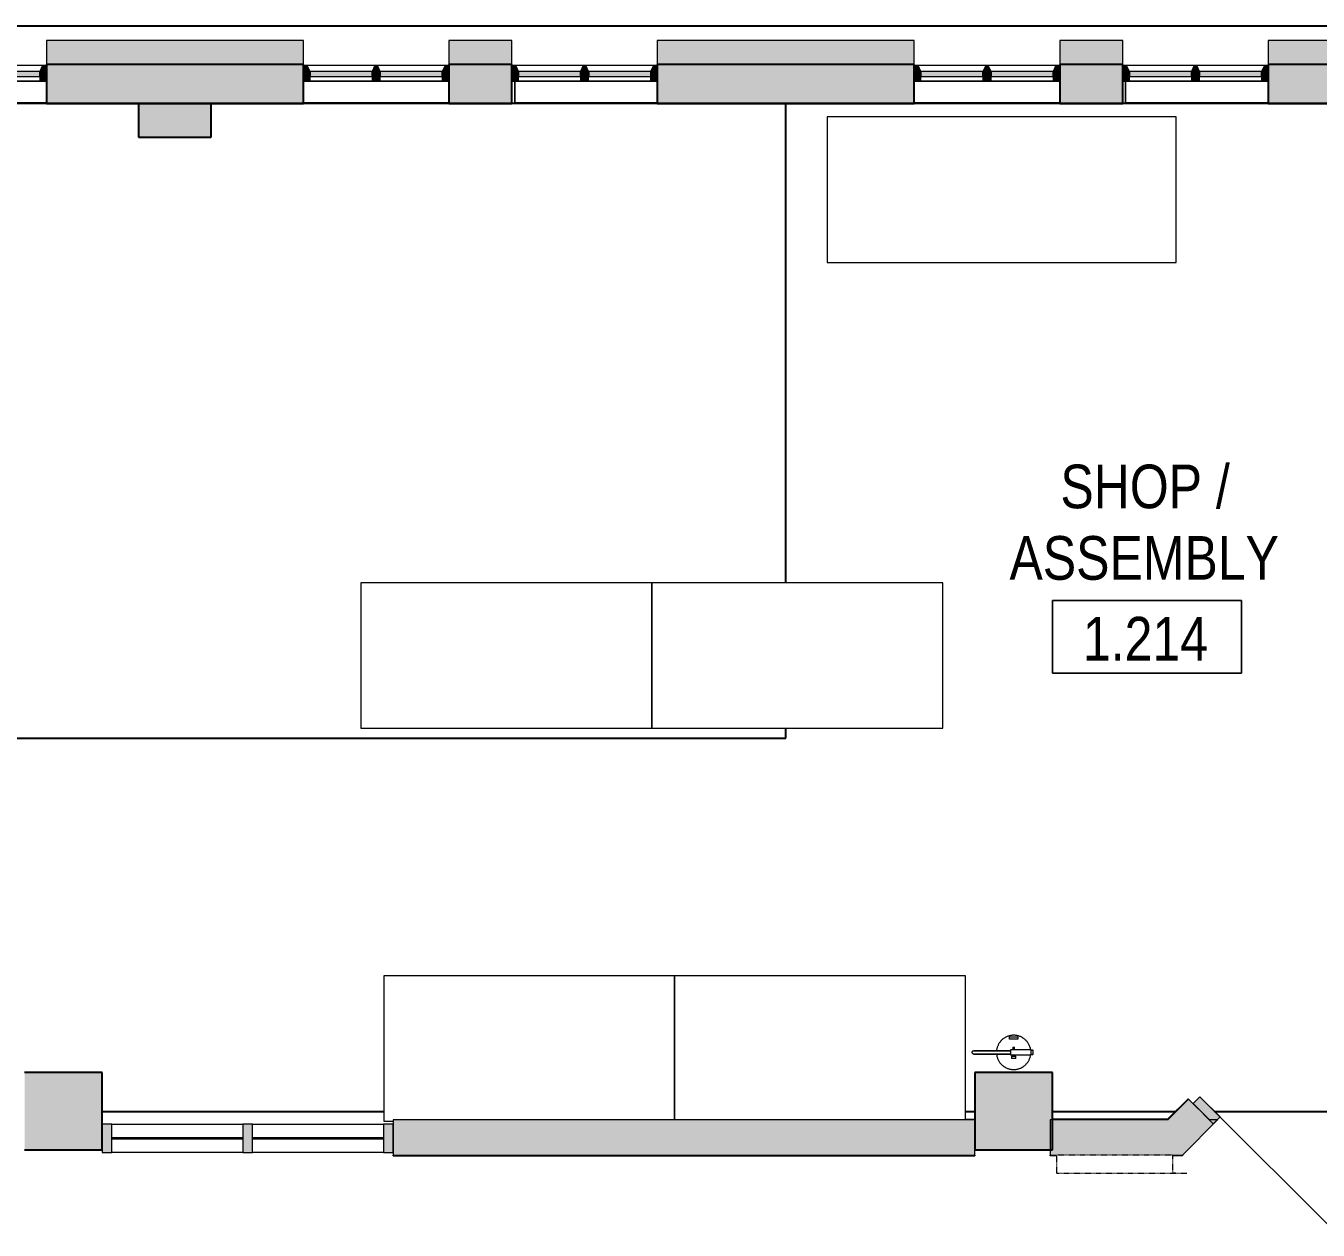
# Model space of a CAD drawing. Header units: inches. Extents: x -3640 to -1418, y -3630 to 137.
# Drawn here: x -2424.1 to -2157.6, y -2857.1 to -2608.6 of the extents above; entities that cross this region are included whole.
import ezdxf

# ---------------------------------------------------------------- set-up
doc = ezdxf.new("R2010")
doc.units = ezdxf.units.IN
doc.header["$MEASUREMENT"] = 0
doc.linetypes.add('Hidden Equipment- BSALS', pattern=[0.0625, 0.03125, -0.03125])
doc.linetypes.add('Hidden Equipment- LTP', pattern=[0.0625, 0.03125, -0.03125])
for name, color, linetype, lineweight in [('A-AREA-IDEN', 2, 'Continuous', 9), ('A-DOOR', 31, 'Continuous', 13), ('A-FLOR', 192, 'Continuous', 13), ('A-GLAZ-CURT', 52, 'Continuous', 13), ('A-GLAZ-CWMG', 51, 'Continuous', 13), ('A-WALL', 113, 'Continuous', 13), ('A-WALL-PATT', 111, 'Continuous', 13), ('I-WALL', 2, 'Continuous', 13), ('L-SITE-WALL', 31, 'Continuous', 13), ('Q-CASE', 31, 'Continuous', 13), ('Q-SPCQ', 91, 'Continuous', 13), ('S-COLS', 52, 'Continuous', 13)]:
    doc.layers.add(name, color=color, linetype=linetype, lineweight=lineweight)
doc.styles.add('Arial Narrow', font='ARIALN.TTF', dxfattribs={"height": 9})

# ---------------------------------------------------------------- blocks, each defined once
blk = doc.blocks.new('15830016-STRUCT_MARTINEZ-MOORE_CENTRAL_v2018_rvt-1-DIMENSION PLAN - LEVEL 1 _567_ - 2__ - CAD')
at = {"layer": 'A-WALL-PATT', "lineweight": 20}
h = blk.add_hatch(color=10, dxfattribs=at)
h.paths.add_polyline_path([(-2637.9, -2624.64), (-2618.9, -2624.64), (-2618.9, -2616.64), (-2671.9, -2616.64), (-2671.9, -2624.64), (-2652.9, -2624.64)], flags=0)
h.paths.add_polyline_path([(-2210.9, -2624.64), (-2197.9, -2624.64), (-2197.9, -2616.64), (-2210.9, -2616.64)], flags=0)
h.paths.add_polyline_path([(-2852.4, -2624.64), (-2839.4, -2624.64), (-2839.4, -2616.64), (-2852.4, -2616.64)], flags=0)
h.paths.add_polyline_path([(-2799.4, -2624.64), (-2744.9, -2624.64), (-2744.9, -2616.64), (-2799.4, -2616.64)], flags=0)
h.paths.add_polyline_path([(-2167.9, -2624.64), (-2114.9, -2624.64), (-2114.9, -2616.64), (-2167.9, -2616.64)], flags=0)
h.paths.add_polyline_path([(-2293.9, -2624.64), (-2240.9, -2624.64), (-2240.9, -2616.64), (-2293.9, -2616.64)], flags=0)
h.paths.add_polyline_path([(-2714.9, -2624.64), (-2701.9, -2624.64), (-2701.9, -2616.64), (-2714.9, -2616.64)], flags=0)
h.paths.add_polyline_path([(-2545.9, -2624.64), (-2492.9, -2624.64), (-2492.9, -2616.64), (-2545.9, -2616.64)], flags=0)
h.paths.add_polyline_path([(-2323.9, -2624.64), (-2323.9, -2616.64), (-2336.9, -2616.64), (-2336.9, -2624.64)], flags=0)
h.paths.add_polyline_path([(-2588.9, -2624.64), (-2575.9, -2624.64), (-2575.9, -2616.64), (-2588.9, -2616.64)], flags=0)
h.paths.add_polyline_path([(-2366.9, -2624.64), (-2366.9, -2616.64), (-2419.9, -2616.64), (-2419.9, -2624.64), (-2376.44, -2624.64)], flags=0)
h.paths.add_polyline_path([(-2041.9, -2624.64), (-1988.9, -2624.64), (-1988.9, -2616.64), (-2041.9, -2616.64)], flags=0)
h.paths.add_polyline_path([(-2462.9, -2624.64), (-2449.9, -2624.64), (-2449.9, -2616.64), (-2462.9, -2616.64)], flags=0)
h.paths.add_polyline_path([(-1956.34, -2624.64), (-1945.9, -2624.64), (-1945.9, -2616.64), (-1958.9, -2616.64), (-1958.9, -2624.64)], flags=0)
h.paths.add_polyline_path([(-1896.9, -2624.64), (-1862.9, -2624.64), (-1862.9, -2616.64), (-1915.9, -2616.64), (-1915.9, -2624.64)], flags=0)
h.paths.add_polyline_path([(-1832.9, -2624.64), (-1819.9, -2624.64), (-1819.9, -2616.64), (-1832.9, -2616.64), (-1832.9, -2620.28)], flags=0)
h.paths.add_polyline_path([(-1789.9, -2624.64), (-1736.59, -2624.64), (-1736.59, -2616.64), (-1789.9, -2616.64)], flags=0)
h.paths.add_polyline_path([(-1694.4, -2624.64), (-1694.4, -2624.64), (-1694.4, -2616.64)], flags=0)
at = {"layer": 'S-COLS', "lineweight": 5}
for points in [[(-2385.9, -2631.64), (-2385.9, -2624.64), (-2400.9, -2624.64), (-2400.9, -2631.64)], [(-2408.4, -2840.58), (-2408.4, -2824.58), (-2424.4, -2824.58), (-2424.4, -2840.58)], [(-2212.4, -2840.58), (-2212.4, -2824.58), (-2228.4, -2824.58), (-2228.4, -2840.58), (-2223.68, -2840.58)]]:
    blk.add_hatch(color=50, dxfattribs=at).paths.add_polyline_path(points, flags=0)
at = {"layer": 'A-FLOR', "color": 253, "lineweight": 25}
for p, q in [((-2267.4, -2723.58), (-2267.4, -2624.64)), ((-2626.15, -2755.64), (-2267.4, -2755.64)), ((-2267.4, -2755.64), (-2267.4, -2753.58)), ((-2408.4, -2832.64), (-2350.33, -2832.64)), ((-2230.33, -2832.64), (-2228.4, -2832.64)), ((-2212.4, -2832.64), (-2187.03, -2832.64)), ((-2178.96, -2832.64), (-2032.4, -2832.64))]:
    blk.add_line(p, q, dxfattribs=at)
at = {"layer": 'A-WALL', "color": 253, "lineweight": 25}
for p, q in [((-2799.4, -2608.64), (-2111.4, -2608.64)), ((-2419.9, -2624.64), (-2449.9, -2624.64)), ((-2336.9, -2624.64), (-2366.9, -2624.64)), ((-2293.9, -2624.64), (-2323.9, -2624.64)), ((-2210.9, -2624.64), (-2240.9, -2624.64)), ((-2167.9, -2624.64), (-2197.9, -2624.64))]:
    blk.add_line(p, q, dxfattribs=at)
at = {"layer": 'L-SITE-WALL', "color": 253, "lineweight": 25}
for p, q in [((-2366.9, -2616.64), (-2419.9, -2616.64)), ((-2419.9, -2616.64), (-2419.9, -2624.64)), ((-2366.9, -2624.64), (-2366.9, -2616.64)), ((-2323.9, -2616.64), (-2336.9, -2616.64)), ((-2336.9, -2616.64), (-2336.9, -2624.64)), ((-2323.9, -2624.64), (-2323.9, -2616.64)), ((-2240.9, -2616.64), (-2293.9, -2616.64)), ((-2293.9, -2616.64), (-2293.9, -2624.64)), ((-2240.9, -2624.64), (-2240.9, -2616.64)), ((-2197.9, -2616.64), (-2210.9, -2616.64)), ((-2210.9, -2616.64), (-2210.9, -2624.64)), ((-2197.9, -2624.64), (-2197.9, -2616.64)), ((-2114.9, -2616.64), (-2167.9, -2616.64)), ((-2167.9, -2616.64), (-2167.9, -2624.64)), ((-2419.9, -2624.64), (-2400.9, -2624.64)), ((-2400.9, -2624.64), (-2385.9, -2624.64)), ((-2385.9, -2624.64), (-2366.9, -2624.64)), ((-2336.9, -2624.64), (-2323.9, -2624.64)), ((-2293.9, -2624.64), (-2240.9, -2624.64)), ((-2210.9, -2624.64), (-2197.9, -2624.64)), ((-2167.9, -2624.64), (-2148.9, -2624.64))]:
    blk.add_line(p, q, dxfattribs=at)
at = {"layer": 'S-COLS', "color": 9}
blk.add_line((-2385.9, -2624.64), (-2400.9, -2624.64), dxfattribs=at)
at = {"layer": 'S-COLS', "color": 253, "lineweight": 25}
for p, q in [((-2400.9, -2624.64), (-2400.9, -2631.64)), ((-2385.9, -2631.64), (-2385.9, -2624.64)), ((-2400.9, -2631.64), (-2385.9, -2631.64)), ((-2408.4, -2824.58), (-2424.4, -2824.58)), ((-2408.4, -2840.58), (-2408.4, -2824.58)), ((-2212.4, -2824.58), (-2228.4, -2824.58)), ((-2228.4, -2824.58), (-2228.4, -2840.58)), ((-2212.4, -2840.58), (-2212.4, -2824.58)), ((-2424.4, -2840.58), (-2408.4, -2840.58)), ((-2228.4, -2840.58), (-2212.4, -2840.58))]:
    blk.add_line(p, q, dxfattribs=at)
blk = doc.blocks.new('Basic Wall _ B6-7 1_4_-BSALS - ___-3568999-DIMENSION PLAN - LEVEL 1 _567_ - 2__ - CAD')
at = {"layer": 'I-WALL', "lineweight": 20}
for q in [(-2212.4, -2834.27), (-2188.6, -2834.39)]:
    blk.add_line((-2188.65, -2834.27), q, dxfattribs=at)
blk = doc.blocks.new('Basic Wall _ B6-7 1_4_-BSALS - ___-3568998-DIMENSION PLAN - LEVEL 1 _567_ - 2__ - CAD')
at = {"layer": 'I-WALL', "lineweight": 20}
for p, q in [((-2212.87, -2841.77), (-2212.87, -2841.64)), ((-2211.55, -2841.77), (-2212.87, -2841.77)), ((-2185.6, -2841.77), (-2187.55, -2841.77)), ((-2185.6, -2841.64), (-2185.6, -2841.77))]:
    blk.add_line(p, q, dxfattribs=at)
blk = doc.blocks.new('Equip- Lab- Mobile Table - MB60-235533-DIMENSION PLAN - LEVEL 1 _567_ - 2__ - CAD')
at = {"layer": 'Q-SPCQ', "lineweight": 20}
for p, q in [((-30, -0.25), (-30, -30)), ((30, -30), (30, -0.25)), ((-30, -30), (30, -30))]:
    blk.add_line(p, q, dxfattribs=at)
blk = doc.blocks.new('Basic Wall _ B6-7 1_4_-BSALS - ___-3569013-DIMENSION PLAN - LEVEL 1 _567_ - 2__ - CAD')
at = {"layer": 'I-WALL', "lineweight": 20}
for p, q in [((-2124.65, -2770.26), (-2130.67, -2776.28)), ((-2124.65, -2770.26), (-2124.52, -2770.31)), ((-2130.58, -2776.37), (-2130.67, -2776.28)), ((-2184.41, -2830.02), (-2188.65, -2834.27)), ((-2184.41, -2830.02), (-2184.32, -2830.11)), ((-2188.6, -2834.39), (-2188.65, -2834.27))]:
    blk.add_line(p, q, dxfattribs=at)
blk = doc.blocks.new('Equip- Lab- Mobile Table - 72MB MT-235531-DIMENSION PLAN - LEVEL 1 _567_ - 2__ - CAD')
at = {"layer": 'Q-SPCQ', "lineweight": 20}
for p, q in [((-36, 0), (-36, -30)), ((36, 0), (-36, 0)), ((36, -30), (36, 0)), ((-36, -30), (36, -30))]:
    blk.add_line(p, q, dxfattribs=at)
blk = doc.blocks.new('Equip- Lab- Mobile Table - MB60-380270-DIMENSION PLAN - LEVEL 1 _567_ - 2__ - CAD')
at = {"layer": 'Q-SPCQ', "lineweight": 20}
for p, q in [((30, 30), (-30, 30)), ((-30, 30), (-30, 0)), ((30, 0), (30, 30)), ((-30, 0), (30, 0))]:
    blk.add_line(p, q, dxfattribs=at)
blk = doc.blocks.new('Equip- Lab- Mobile Table - MB60-V2-DIMENSION PLAN - LEVEL 1 _567_ - 2__ - CAD')
at = {"layer": 'Q-SPCQ', "lineweight": 20}
for p, q in [((-30, -0.25), (-30, -30)), ((30, 0), (28.06, 0)), ((30, -30), (30, 0)), ((-30, -30), (30, -30))]:
    blk.add_line(p, q, dxfattribs=at)
blk = doc.blocks.new('Rectangular Mullion - Winco Accent Full_Left-383181-DIMENSION PLAN - LEVEL 1 _567_ - 2__ - CAD')
at = {"layer": 'A-GLAZ-CWMG', "lineweight": 9}
blk.add_hatch(color=90, dxfattribs=at).paths.add_polyline_path([(-1.38, 2), (0, 2), (0, -1.25), (-0.79, -1.25), (-1.38, 0)], flags=0)
at = {"layer": 'A-GLAZ-CWMG', "lineweight": 20}
for p, q in [((-1.38, 0), (-1.38, 2)), ((-1.38, 2), (0, 2)), ((-0.79, -1.25), (-1.38, 0)), ((0, 2), (0, -1.25)), ((0, -1.25), (-0.79, -1.25))]:
    blk.add_line(p, q, dxfattribs=at)
blk = doc.blocks.new('System Panel - Winco Glass-383180-DIMENSION PLAN - LEVEL 1 _567_ - 2__ - CAD')
at = {"layer": 'A-GLAZ-CURT', "lineweight": 9}
blk.add_hatch(color=90, dxfattribs=at).paths.add_polyline_path([(6.390625, -1), (6.390625, 0), (-6.390625, 0), (-6.390625, -1)], flags=0)
at = {"layer": 'A-GLAZ-CURT', "lineweight": 20}
for p, q in [((6.390625, 0), (-6.390625, 0)), ((-6.390625, 0), (-6.390625, -1)), ((6.390625, -1), (6.390625, 0)), ((-6.390625, -1), (6.390625, -1))]:
    blk.add_line(p, q, dxfattribs=at)
blk = doc.blocks.new('Rectangular Mullion - Winco Accent Full_Right-383184-DIMENSION PLAN - LEVEL 1 _567_ - 2__ - CAD')
at = {"layer": 'A-GLAZ-CWMG', "lineweight": 9}
for p, q in [((-2730.16, -2616.83), (-2744.1, -2616.83)), ((-2743.52, -2620.08), (-2744.9, -2620.08)), ((-2730.74, -2620.08), (-2743.52, -2620.08)), ((-2729.9, -2620.08), (-2730.74, -2620.08))]:
    blk.add_line(p, q, dxfattribs=at)
blk = doc.blocks.new('Rectangular Mullion - Winco Accent Full_Right-383189-DIMENSION PLAN - LEVEL 1 _567_ - 2__ - CAD')
at = {"layer": 'A-GLAZ-CWMG', "lineweight": 9}
blk.add_hatch(color=90, dxfattribs=at).paths.add_polyline_path([(-1.38, 2), (-1.38, 0), (-0.79, -1.25), (0, -1.25), (0, 2)], flags=0)
at = {"layer": 'A-GLAZ-CWMG', "lineweight": 20}
for p, q in [((0, 2), (-1.38, 2)), ((-1.38, 2), (-1.38, 0)), ((-1.38, 0), (-0.79, -1.25)), ((0, -1.25), (0, 2)), ((-0.79, -1.25), (0, -1.25))]:
    blk.add_line(p, q, dxfattribs=at)
blk = doc.blocks.new('Rectangular Mullion - Winco Accent Full_Right-V6-DIMENSION PLAN - LEVEL 1 _567_ - 2__ - CAD')
at = {"layer": 'A-GLAZ-CWMG', "lineweight": 9}
for p, q in [((-2183.16, -2616.83), (-2197.1, -2616.83)), ((-2197.32, -2620.08), (-2197.9, -2620.08)), ((-2196.52, -2620.08), (-2197.32, -2620.08)), ((-2183.74, -2620.08), (-2196.52, -2620.08)), ((-2182.9, -2620.08), (-2183.74, -2620.08))]:
    blk.add_line(p, q, dxfattribs=at)
blk = doc.blocks.new('Rectangular Mullion - Winco Accent Full_Right-384199-DIMENSION PLAN - LEVEL 1 _567_ - 2__ - CAD')
at = {"layer": 'A-GLAZ-CWMG', "lineweight": 9}
for p, q in [((-2715.69, -2616.83), (-2729.63, -2616.83)), ((-2729.05, -2620.08), (-2729.9, -2620.08)), ((-2716.27, -2620.08), (-2729.05, -2620.08)), ((-2714.9, -2620.08), (-2716.27, -2620.08))]:
    blk.add_line(p, q, dxfattribs=at)
blk = doc.blocks.new('Rectangular Mullion - Winco Accent Full-384202-DIMENSION PLAN - LEVEL 1 _567_ - 2__ - CAD')
at = {"layer": 'A-GLAZ-CWMG', "lineweight": 9}
blk.add_hatch(color=90, dxfattribs=at).paths.add_polyline_path([(0.84, 2), (0.84, 0), (0.26, -1.25), (-0.26, -1.25), (-0.84, 0), (-0.84, 2)], flags=0)
at = {"layer": 'A-GLAZ-CWMG', "lineweight": 20}
for p, q in [((-0.84, 2), (0.84, 2)), ((-0.84, 0), (-0.84, 2)), ((-0.26, -1.25), (-0.84, 0)), ((0.84, 0), (0.26, -1.25)), ((0.84, 2), (0.84, 0)), ((0.26, -1.25), (-0.26, -1.25))]:
    blk.add_line(p, q, dxfattribs=at)
blk = doc.blocks.new('Rectangular Mullion - Winco Accent Full_Right-V20-DIMENSION PLAN - LEVEL 1 _567_ - 2__ - CAD')
at = {"layer": 'A-GLAZ-CWMG', "lineweight": 9}
for p, q in [((-2211.69, -2616.83), (-2225.63, -2616.83)), ((-2225.05, -2620.08), (-2225.9, -2620.08)), ((-2212.27, -2620.08), (-2225.05, -2620.08)), ((-2210.9, -2620.08), (-2212.27, -2620.08))]:
    blk.add_line(p, q, dxfattribs=at)
blk = doc.blocks.new('TV LCD 32 PDI CV3200P - LTP - DISPLAY _VERT_-235779-DIMENSION PLAN - LEVEL 1 _567_ - 2__ - CAD')
at = {"layer": 'Q-SPCQ', "linetype": 'Hidden Equipment- LTP', "lineweight": 20}
for p, q in [((-24, 0), (-24, -3.75)), ((0, 0), (-24, 0)), ((0, 0), (-24, 0)), ((-24, 0), (-24, -3.75)), ((0, -3.75), (0, 0)), ((0, -3.75), (0, 0)), ((-24, -3.75), (0, -3.75)), ((-24, -3.75), (0, -3.75)), ((0, -3.75), (2.92, -3.75)), ((0.52, -3.75), (0, -3.75)), ((0, -3.75), (0.52, -3.75))]:
    blk.add_line(p, q, dxfattribs=at)
blk = doc.blocks.new('Equip-Fire_Extinguisher-Bracket-Mnt-BSALS - FEB-235807-DIMENSION PLAN - LEVEL 1 _567_ - 2__ - CAD')
at = {"layer": 'Q-SPCQ', "lineweight": 20}
for p, q in [((-0.89, 3.2), (0.89, 3.2)), ((-0.89, 2.81), (-0.89, 3.2)), ((-0.89, 2.71), (-0.89, 2.81)), ((-0.89, 2.81), (0.89, 2.81)), ((-0.81, 2.81), (-0.81, 2.71)), ((0.81, 2.71), (0.81, 2.81)), ((0.89, 3.2), (0.89, 2.81)), ((0.89, 2.81), (0.89, 2.71)), ((-0.59, -0.59), (-0.59, 0.59)), ((-0.2, 1.1), (-0.2, 0.59)), ((-0.2, 1.1), (0.2, 1.1)), ((-0.19, 1.1), (-0.2, 1.1)), ((0.2, 1.1), (0.19, 1.1)), ((0.2, 0.59), (0.2, 1.1)), ((3.54, 0.59), (3.54, -0.59)), ((3.94, 0.46), (3.94, 0.51)), ((3.94, 0.46), (3.94, -0.46)), ((-0.47, -0.8), (-0.47, -1.27)), ((-0.47, -0.8), (0.47, -0.8)), ((-0.45, -0.8), (-0.47, -0.8)), ((-0.47, -1.27), (-0.45, -1.27)), ((0.47, -1.27), (-0.47, -1.27)), ((-0.2, -0.59), (-0.2, -0.8)), ((0.2, -0.8), (0.2, -0.59)), ((0.47, -0.8), (0.45, -0.8)), ((0.45, -1.27), (0.47, -1.27)), ((0.47, -1.27), (0.47, -0.8)), ((3.94, -0.51), (3.94, -0.46))]:
    blk.add_line(p, q, dxfattribs=at)
at = {"layer": 'Q-SPCQ', "lineweight": 20, "flags": 128}
for points in [[(3.49, 0.59), (3.47, 0.7), (3.44, 0.84), (3.41, 0.98), (3.36, 1.11), (3.32, 1.25), (3.26, 1.38), (3.21, 1.51), (3.14, 1.64), (3.07, 1.76), (3, 1.88), (2.92, 2), (2.84, 2.12), (2.76, 2.23), (2.66, 2.34), (2.57, 2.44), (2.47, 2.54), (2.37, 2.64), (2.26, 2.73), (2.15, 2.82), (2.03, 2.9), (1.91, 2.98), (1.79, 3.06), (1.67, 3.13), (1.54, 3.19), (1.41, 3.25), (1.28, 3.3), (1.15, 3.35), (1.02, 3.39), (0.88, 3.43), (0.74, 3.46), (0.6, 3.49), (0.46, 3.51), (0.32, 3.53), (0.18, 3.54), (0.04, 3.54), (-0.1, 3.54), (-0.25, 3.53), (-0.39, 3.52), (-0.53, 3.5), (-0.67, 3.48), (-0.81, 3.45), (-0.94, 3.42), (-1.08, 3.38), (-1.21, 3.33), (-1.34, 3.28), (-1.47, 3.22), (-1.6, 3.16), (-1.73, 3.09), (-1.85, 3.02), (-1.97, 2.95), (-2.09, 2.86), (-2.2, 2.78), (-2.31, 2.69), (-2.41, 2.59), (-2.52, 2.5), (-2.61, 2.39), (-2.71, 2.29), (-2.8, 2.18), (-2.88, 2.06), (-2.96, 1.95), (-3.04, 1.83), (-3.11, 1.7), (-3.17, 1.58), (-3.23, 1.45), (-3.29, 1.32), (-3.34, 1.19), (-3.38, 1.05), (-3.42, 0.92), (-3.46, 0.78), (-3.49, 0.64), (-3.51, 0.5), (-3.53, 0.36)], [(-8.22, -0.35), (-8.29, -0.35), (-8.36, -0.32), (-8.43, -0.28), (-8.48, -0.23), (-8.52, -0.17), (-8.55, -0.1), (-8.57, -0.03), (-8.57, 0.04), (-8.55, 0.12), (-8.52, 0.19), (-8.47, 0.25), (-8.42, 0.29), (-8.37, 0.32), (-8.29, 0.35), (-8.22, 0.35)], [(-0.59, 0.35), (-2.13, 0.35), (-3.61, 0.35), (-4.89, 0.35), (-5.96, 0.35), (-6.82, 0.35), (-7.47, 0.35), (-7.92, 0.35), (-8.17, 0.35), (-8.2, 0.35), (-8.03, 0.35)], [(-8.03, 0.35), (-8.2, 0.35), (-8.17, 0.35), (-7.92, 0.35), (-7.47, 0.35), (-6.82, 0.35), (-5.96, 0.35), (-4.89, 0.35), (-3.61, 0.35), (-2.13, 0.35), (-0.59, 0.35)], [(-8.03, -0.35), (-8.2, -0.35), (-8.17, -0.35), (-7.92, -0.35), (-7.47, -0.35), (-6.82, -0.35), (-5.96, -0.35), (-4.89, -0.35), (-3.61, -0.35), (-2.13, -0.35), (-0.59, -0.35)], [(-0.59, -0.35), (-2.13, -0.35), (-3.61, -0.35), (-4.89, -0.35), (-5.96, -0.35), (-6.82, -0.35), (-7.47, -0.35), (-7.92, -0.35), (-8.17, -0.35), (-8.2, -0.35), (-8.03, -0.35)], [(-3.53, -0.35), (-3.52, -0.42), (-3.5, -0.56), (-3.47, -0.7), (-3.44, -0.84), (-3.41, -0.98), (-3.36, -1.11), (-3.32, -1.25), (-3.26, -1.38), (-3.21, -1.51), (-3.14, -1.64), (-3.07, -1.76), (-3, -1.88), (-2.92, -2), (-2.84, -2.12), (-2.76, -2.23), (-2.66, -2.34), (-2.57, -2.44), (-2.47, -2.54), (-2.37, -2.64), (-2.26, -2.73), (-2.15, -2.82), (-2.03, -2.9), (-1.91, -2.98), (-1.79, -3.06), (-1.67, -3.13), (-1.54, -3.19), (-1.41, -3.25), (-1.28, -3.3), (-1.15, -3.35), (-1.02, -3.39), (-0.88, -3.43), (-0.74, -3.46), (-0.6, -3.49), (-0.46, -3.51), (-0.32, -3.53), (-0.18, -3.54), (-0.04, -3.54), (0.1, -3.54), (0.25, -3.53), (0.39, -3.52), (0.53, -3.5), (0.67, -3.48), (0.81, -3.45), (0.94, -3.42), (1.08, -3.38), (1.21, -3.33), (1.34, -3.28), (1.47, -3.22), (1.6, -3.16), (1.73, -3.09), (1.85, -3.02), (1.97, -2.95), (2.09, -2.86), (2.2, -2.78), (2.31, -2.69), (2.41, -2.59), (2.52, -2.5), (2.61, -2.39), (2.71, -2.29), (2.8, -2.18), (2.88, -2.06), (2.96, -1.95), (3.04, -1.83), (3.11, -1.7), (3.17, -1.58), (3.23, -1.45), (3.29, -1.32), (3.34, -1.19), (3.38, -1.05), (3.42, -0.92), (3.46, -0.78), (3.49, -0.64), (3.49, -0.59)]]:
    blk.add_lwpolyline(points, dxfattribs=at)
at = {"layer": 'Q-SPCQ', "lineweight": 20}
for start, end in [(118.4338, 121.2684), (58.8541, 61.3152), (238.8541, 241.3152), (298.4338, 301.2684)]:
    blk.add_arc((0, 0), 3.54, start, end, dxfattribs=at)
for centre, start_param, end_param in [((-0.01, 1.79), 1.719907, 1.734919), ((0.01, 1.79), 1.406674, 1.421685)]:
    blk.add_ellipse(centre, major_axis=(5.38, 0), ratio=0.173648, start_param=start_param, end_param=end_param, dxfattribs=at)
for points in [[(-0.89, 2.71), (-0.89, 2.74), (-0.89, 2.78), (-0.89, 2.81)], [(0.89, 2.81), (0.89, 2.78), (0.89, 2.74), (0.89, 2.71)], [(-0.59, 0.59), (-0.12, 0.59), (1.26, 0.59), (3.54, 0.59)], [(3.54, 0.51), (3.68, 0.51), (3.81, 0.51), (3.94, 0.51)], [(3.54, 0.46), (3.68, 0.46), (3.81, 0.46), (3.94, 0.46)], [(3.54, -0.59), (1.26, -0.59), (-0.12, -0.59), (-0.59, -0.59)], [(3.94, -0.46), (3.81, -0.46), (3.68, -0.46), (3.54, -0.46)], [(3.94, -0.51), (3.81, -0.51), (3.68, -0.51), (3.54, -0.51)]]:
    blk.add_open_spline(points, degree=3, dxfattribs=at)
blk = doc.blocks.new('Rectangular Mullion - Winco Accent Full_Right-V3-DIMENSION PLAN - LEVEL 1 _567_ - 2__ - CAD')
at = {"layer": 'A-GLAZ-CWMG', "lineweight": 9}
for p, q in [((-2687.16, -2616.83), (-2701.1, -2616.83)), ((-2701.32, -2620.08), (-2701.9, -2620.08)), ((-2700.52, -2620.08), (-2701.32, -2620.08)), ((-2687.74, -2620.08), (-2700.52, -2620.08)), ((-2686.9, -2620.08), (-2687.74, -2620.08))]:
    blk.add_line(p, q, dxfattribs=at)
blk = doc.blocks.new('Basic Wall _ B6-7 1_4_-BSALS - ___-3569029-DIMENSION PLAN - LEVEL 1 _567_ - 2__ - CAD')
at = {"layer": 'I-WALL', "lineweight": 20}
blk.add_line((-2230.33, -2834.27), (-2228.4, -2834.27), dxfattribs=at)
blk = doc.blocks.new('Basic Wall _ B6-7 1_4_-BSALS - ___-3569028-DIMENSION PLAN - LEVEL 1 _567_ - 2__ - CAD')
at = {"layer": 'I-WALL', "lineweight": 20}
for p, q in [((-2348.4, -2841.77), (-2348.4, -2841.64)), ((-2348.4, -2841.77), (-2228.4, -2841.77)), ((-2228.4, -2841.64), (-2228.4, -2841.77))]:
    blk.add_line(p, q, dxfattribs=at)
blk = doc.blocks.new('Casework 95 - Casework 20-552532-DIMENSION PLAN - LEVEL 1 _567_ - 2__ - CAD')
at = {"layer": 'Q-CASE', "lineweight": 20}
for p, q in [((-2763.9, -3432), (-2763.9, -3436.43)), ((-2763.9, -3436.43), (-2763.9, -3432)), ((-2763.9, -3432), (-2763.1, -3432)), ((-2750.32, -3432), (-2763.1, -3432)), ((-2763.1, -3432), (-2750.32, -3432)), ((-2750.32, -3432), (-2748.63, -3432)), ((-2735.85, -3432), (-2748.63, -3432)), ((-2748.63, -3432), (-2735.85, -3432)), ((-2735.85, -3432), (-2734.47, -3432)), ((-2763.9, -3436.43), (-2734.47, -3436.43)), ((-2734.47, -3436.43), (-2763.9, -3436.43))]:
    blk.add_line(p, q, dxfattribs=at)
blk = doc.blocks.new('Casework 96 - Casework 20-552544-DIMENSION PLAN - LEVEL 1 _567_ - 2__ - CAD')
at = {"layer": 'Q-CASE', "lineweight": 20}
for p, q in [((-2770.19, -3432.64), (-2768.82, -3432.64)), ((-2756.03, -3432.64), (-2768.82, -3432.64)), ((-2768.82, -3432.64), (-2756.03, -3432.64)), ((-2756.03, -3432.64), (-2754.35, -3432.64)), ((-2741.57, -3432.64), (-2754.35, -3432.64)), ((-2754.35, -3432.64), (-2741.57, -3432.64)), ((-2741.57, -3432.64), (-2740.19, -3432.64)), ((-2770.19, -3437.08), (-2740.19, -3437.08)), ((-2740.19, -3437.08), (-2770.19, -3437.08))]:
    blk.add_line(p, q, dxfattribs=at)
blk = doc.blocks.new('Casework 97 - Casework 20-552556-DIMENSION PLAN - LEVEL 1 _567_ - 2__ - CAD')
at = {"layer": 'Q-CASE', "lineweight": 20}
for p, q in [((-2763.9, -3432), (-2763.9, -3436.43)), ((-2763.9, -3436.43), (-2763.9, -3432)), ((-2763.9, -3432), (-2763.1, -3432)), ((-2750.32, -3432), (-2763.1, -3432)), ((-2763.1, -3432), (-2750.32, -3432)), ((-2750.32, -3432), (-2748.63, -3432)), ((-2735.85, -3432), (-2748.63, -3432)), ((-2748.63, -3432), (-2735.85, -3432)), ((-2735.85, -3432), (-2734.47, -3432)), ((-2763.9, -3436.43), (-2734.47, -3436.43)), ((-2734.47, -3436.43), (-2763.9, -3436.43))]:
    blk.add_line(p, q, dxfattribs=at)
blk = doc.blocks.new('Casework 98 - Casework 20-552568-DIMENSION PLAN - LEVEL 1 _567_ - 2__ - CAD')
at = {"layer": 'Q-CASE', "lineweight": 20}
for p, q in [((-2770.19, -3432.64), (-2768.82, -3432.64)), ((-2756.03, -3432.64), (-2768.82, -3432.64)), ((-2768.82, -3432.64), (-2756.03, -3432.64)), ((-2756.03, -3432.64), (-2754.35, -3432.64)), ((-2741.57, -3432.64), (-2754.35, -3432.64)), ((-2754.35, -3432.64), (-2741.57, -3432.64)), ((-2741.57, -3432.64), (-2740.19, -3432.64)), ((-2770.19, -3437.08), (-2740.19, -3437.08)), ((-2740.19, -3437.08), (-2770.19, -3437.08))]:
    blk.add_line(p, q, dxfattribs=at)
blk = doc.blocks.new('Casework 99 - Casework 20-552580-DIMENSION PLAN - LEVEL 1 _567_ - 2__ - CAD')
at = {"layer": 'Q-CASE', "lineweight": 20}
for p, q in [((-2763.9, -3432), (-2763.9, -3436.43)), ((-2763.9, -3436.43), (-2763.9, -3432)), ((-2763.9, -3432), (-2763.1, -3432)), ((-2750.32, -3432), (-2763.1, -3432)), ((-2763.1, -3432), (-2750.32, -3432)), ((-2750.32, -3432), (-2748.63, -3432)), ((-2735.85, -3432), (-2748.63, -3432)), ((-2748.63, -3432), (-2735.85, -3432)), ((-2735.85, -3432), (-2734.47, -3432)), ((-2763.9, -3436.43), (-2734.47, -3436.43)), ((-2734.47, -3436.43), (-2763.9, -3436.43))]:
    blk.add_line(p, q, dxfattribs=at)
blk = doc.blocks.new('Door-J2_1-Curtain_Wall-_only works in CW_-BSALS - Door-J2_1-BSALS-383837-DIMENSION PLAN - LEVEL 1 _567_ - 2__ - CAD')
at = {"layer": 'A-DOOR', "lineweight": 20}
for p, q in [((-36, 0), (-36, 36)), ((36, 0), (36, 36))]:
    blk.add_line(p, q, dxfattribs=at)
at = {"layer": 'A-DOOR', "lineweight": 9}
for centre, start, end in [((-36, 0), 360, 90), ((36, 0), 90, 180)]:
    blk.add_arc(centre, 36, start, end, dxfattribs=at)
blk = doc.blocks.new('Rectangular Mullion - 2 x 6 interior mullion-383780-DIMENSION PLAN - LEVEL 1 _567_ - 2__ - CAD')
at = {"layer": 'A-GLAZ-CWMG', "lineweight": 9}
blk.add_hatch(color=90, dxfattribs=at).paths.add_polyline_path([(0, -2.9375), (-2, -2.9375), (-2, 2.9375), (0, 2.9375)], flags=0)
at = {"layer": 'A-GLAZ-CWMG', "lineweight": 20}
for p, q in [((-2, 2.9375), (0, 2.9375)), ((-2, -2.9375), (-2, 2.9375)), ((0, 2.9375), (0, -2.9375)), ((0, -2.9375), (-2, -2.9375))]:
    blk.add_line(p, q, dxfattribs=at)
blk = doc.blocks.new('System Panel - interior glazed panels-385270-DIMENSION PLAN - LEVEL 1 _567_ - 2__ - CAD')
at = {"layer": 'A-GLAZ-CURT', "lineweight": 9}
blk.add_hatch(color=90, dxfattribs=at).paths.add_polyline_path([(-13.5, -0.125), (13.5, -0.125), (13.5, 0.125), (-13.5, 0.125)], flags=0)
at = {"layer": 'A-GLAZ-CURT', "lineweight": 20}
for p, q in [((13.5, 0.125), (-13.5, 0.125)), ((-13.5, 0.125), (-13.5, -0.125)), ((13.5, -0.125), (13.5, 0.125)), ((-13.5, -0.125), (13.5, -0.125))]:
    blk.add_line(p, q, dxfattribs=at)
blk = doc.blocks.new('Rectangular Mullion - 6 x 6 interior mullion-385273-DIMENSION PLAN - LEVEL 1 _567_ - 2__ - CAD')
at = {"layer": 'A-GLAZ-CWMG', "lineweight": 9}
for p, q in [((-2377.4, -2835.27), (-2350.4, -2835.27)), ((-2350.4, -2841.14), (-2377.4, -2841.14))]:
    blk.add_line(p, q, dxfattribs=at)
blk = doc.blocks.new('Rectangular Mullion - 2 x 6 interior mullion-383857-DIMENSION PLAN - LEVEL 1 _567_ - 2__ - CAD')
at = {"layer": 'A-GLAZ-CWMG', "lineweight": 9}
blk.add_hatch(color=90, dxfattribs=at).paths.add_polyline_path([(1, 2.94), (1, -2.94), (-1, -2.94), (-1, 2.94)], flags=0)
at = {"layer": 'A-GLAZ-CWMG', "lineweight": 20}
for p, q in [((-1, 2.94), (1, 2.94)), ((-1, -2.94), (-1, 2.94)), ((1, 2.94), (1, -2.94)), ((1, -2.94), (-1, -2.94))]:
    blk.add_line(p, q, dxfattribs=at)
blk = doc.blocks.new('Rectangular Mullion - 2 x 6 interior mullion-383853-DIMENSION PLAN - LEVEL 1 _567_ - 2__ - CAD')
at = {"layer": 'A-GLAZ-CWMG', "lineweight": 9}
blk.add_hatch(color=90, dxfattribs=at).paths.add_polyline_path([(0, 2.94), (0, -2.94), (-2, -2.94), (-2, 2.94)], flags=0)
at = {"layer": 'A-GLAZ-CWMG', "lineweight": 20}
for p, q in [((-2, 2.94), (0, 2.94)), ((-2, -2.94), (-2, 2.94)), ((0, 2.94), (0, -2.94)), ((0, -2.94), (-2, -2.94))]:
    blk.add_line(p, q, dxfattribs=at)
blk = doc.blocks.new('Rectangular Mullion - 2 x 6 interior mullion-383856-DIMENSION PLAN - LEVEL 1 _567_ - 2__ - CAD')
at = {"layer": 'A-GLAZ-CWMG', "lineweight": 9}
blk.add_hatch(color=90, dxfattribs=at).paths.add_polyline_path([(-2, 2.94), (-2, -2.94), (0, -2.94), (0, 2.94)], flags=0)
at = {"layer": 'A-GLAZ-CWMG', "lineweight": 20}
for p, q in [((0, 2.94), (-2, 2.94)), ((-2, 2.94), (-2, -2.94)), ((0, -2.94), (0, 2.94)), ((-2, -2.94), (0, -2.94))]:
    blk.add_line(p, q, dxfattribs=at)
blk = doc.blocks.new('Room Tag- BSALS - Room Tag-28050-DIMENSION PLAN - LEVEL 1 _567_ - 2__ - CAD')
at = {"layer": 'A-AREA-IDEN'}
for p, q in [((-0.203125, -0.171875), (-0.203125, -0.015625)), ((-0.203125, -0.015625), (0.203125, -0.015625)), ((0.203125, -0.015625), (-0.203125, -0.015625)), ((-0.203125, -0.015625), (-0.203125, -0.171875)), ((0.203125, -0.015625), (0.203125, -0.171875)), ((0.203125, -0.171875), (0.203125, -0.015625)), ((0.203125, -0.171875), (-0.203125, -0.171875)), ((-0.203125, -0.171875), (0.203125, -0.171875))]:
    blk.add_line(p, q, dxfattribs=at)

msp = doc.modelspace()

# ---------------------------------------------------------------- block references
at = {"lineweight": 5}
msp.add_blockref('15830016-STRUCT_MARTINEZ-MOORE_CENTRAL_v2018_rvt-1-DIMENSION PLAN - LEVEL 1 _567_ - 2__ - CAD', (0, 0), dxfattribs=at)

# ---------------------------------------------------------------- next in the draw order: hatches: boundary and pattern name
at = {"layer": 'A-WALL-PATT', "lineweight": 20}
h = msp.add_hatch(color=10, dxfattribs=at)
h.paths.add_polyline_path([(-2839.4, -2624.52), (-2839.4, -2611.64), (-2865.27, -2611.64), (-2865.27, -2624.52)], flags=0)
h.paths.add_polyline_path([(-2626.27, -2624.52), (-2618.9, -2624.52), (-2618.9, -2611.64), (-2671.9, -2611.64), (-2671.9, -2624.52), (-2633.52, -2624.52)], flags=0)
h.paths.add_polyline_path([(-2545.9, -2624.52), (-2492.9, -2624.52), (-2492.9, -2611.64), (-2545.9, -2611.64)], flags=0)
h.paths.add_polyline_path([(-1769.9, -2624.52), (-1769.9, -2611.64), (-1789.9, -2611.64), (-1789.9, -2624.52)], flags=0)
h.paths.add_polyline_path([(-2588.9, -2624.52), (-2575.9, -2624.52), (-2575.9, -2611.64), (-2588.9, -2611.64)], flags=0)
h.paths.add_polyline_path([(-2701.9, -2624.52), (-2701.9, -2611.64), (-2714.9, -2611.64), (-2714.9, -2624.52)], flags=0)
h.paths.add_polyline_path([(-1819.9, -2624.52), (-1819.9, -2611.64), (-1832.9, -2611.64), (-1832.9, -2624.52)], flags=0)
h.paths.add_polyline_path([(-2462.9, -2624.52), (-2449.9, -2624.52), (-2449.9, -2611.64), (-2462.9, -2611.64)], flags=0)
h.paths.add_polyline_path([(-1879.96, -2624.52), (-1862.9, -2624.52), (-1862.9, -2611.64), (-1915.9, -2611.64), (-1915.9, -2624.52)], flags=0)
h.paths.add_polyline_path([(-2744.9, -2624.52), (-2744.9, -2611.64), (-2799.4, -2611.64), (-2799.4, -2624.52), (-2758.35, -2624.52)], flags=0)
h.paths.add_polyline_path([(-2419.9, -2624.52), (-2366.9, -2624.52), (-2366.9, -2611.64), (-2419.9, -2611.64)], flags=0)
h.paths.add_polyline_path([(-1956.34, -2624.52), (-1945.9, -2624.52), (-1945.9, -2611.64), (-1958.9, -2611.64), (-1958.9, -2624.52)], flags=0)
h.paths.add_polyline_path([(-1988.9, -2624.52), (-1988.9, -2611.64), (-2041.9, -2611.64), (-2041.9, -2624.52), (-1994.53, -2624.52)], flags=0)
h.paths.add_polyline_path([(-2336.9, -2624.52), (-2323.9, -2624.52), (-2323.9, -2611.64), (-2336.9, -2611.64)], flags=0)
h.paths.add_polyline_path([(-2147.3, -2624.52), (-2114.9, -2624.52), (-2114.9, -2611.64), (-2167.9, -2611.64), (-2167.9, -2624.52)], flags=0)
h.paths.add_polyline_path([(-2197.9, -2624.52), (-2197.9, -2611.64), (-2210.9, -2611.64), (-2210.9, -2624.52)], flags=0)
h.paths.add_polyline_path([(-2293.9, -2624.52), (-2240.9, -2624.52), (-2240.9, -2611.64), (-2293.9, -2611.64)], flags=0)
at = {"layer": 'A-WALL-PATT', "lineweight": 5}
h = msp.add_hatch(color=50, dxfattribs=at)
h.paths.add_polyline_path([(-2180.04, -2834.39), (-2184.32, -2830.11), (-2188.6, -2834.39), (-2185.49, -2834.39)], flags=0)
h.paths.add_polyline_path([(-2125.45, -2781.5), (-2124.52, -2780.56), (-2124.52, -2770.31), (-2130.58, -2776.37)], flags=0)
for points in [[(-2261.87, -2841.64), (-2228.4, -2841.64), (-2228.4, -2834.39), (-2348.4, -2834.39), (-2348.4, -2841.64), (-2300.06, -2841.64)], [(-2211.55, -2841.64), (-2185.6, -2841.64), (-2178.35, -2834.39), (-2212.87, -2834.39), (-2212.87, -2841.64)]]:
    msp.add_hatch(color=50, dxfattribs=at).paths.add_polyline_path(points, flags=0)

# ---------------------------------------------------------------- next in the draw order: linework, layer by layer
at = {"layer": 'A-WALL', "lineweight": 20}
for p, q in [((-2366.9, -2611.64), (-2419.9, -2611.64)), ((-2419.9, -2611.64), (-2419.9, -2624.52)), ((-2366.9, -2624.52), (-2366.9, -2611.64)), ((-2323.9, -2611.64), (-2336.9, -2611.64)), ((-2336.9, -2611.64), (-2336.9, -2624.52)), ((-2323.9, -2624.52), (-2323.9, -2611.64)), ((-2240.9, -2611.64), (-2293.9, -2611.64)), ((-2293.9, -2611.64), (-2293.9, -2624.52)), ((-2240.9, -2624.52), (-2240.9, -2611.64)), ((-2197.9, -2611.64), (-2210.9, -2611.64)), ((-2210.9, -2611.64), (-2210.9, -2624.52)), ((-2197.9, -2624.52), (-2197.9, -2611.64)), ((-2114.9, -2611.64), (-2167.9, -2611.64)), ((-2167.9, -2611.64), (-2167.9, -2624.52)), ((-2419.9, -2624.52), (-2366.9, -2624.52)), ((-2336.9, -2624.52), (-2323.9, -2624.52)), ((-2293.9, -2624.52), (-2240.9, -2624.52)), ((-2210.9, -2624.52), (-2197.9, -2624.52)), ((-2167.9, -2624.52), (-2114.9, -2624.52))]:
    msp.add_line(p, q, dxfattribs=at)
at = {"layer": 'I-WALL', "lineweight": 20}
for p, q in [((-2184.32, -2830.11), (-2188.6, -2834.39)), ((-2180.04, -2834.39), (-2184.32, -2830.11)), ((-2228.4, -2834.39), (-2348.4, -2834.39)), ((-2348.4, -2834.39), (-2348.4, -2841.64)), ((-2228.4, -2841.64), (-2228.4, -2834.39)), ((-2188.6, -2834.39), (-2212.87, -2834.39)), ((-2212.87, -2834.39), (-2212.87, -2841.64)), ((-2185.6, -2841.64), (-2178.35, -2834.39)), ((-2178.35, -2834.39), (-2180.04, -2834.39)), ((-2348.4, -2841.64), (-2228.4, -2841.64)), ((-2212.87, -2841.64), (-2211.55, -2841.64)), ((-2187.55, -2841.64), (-2185.6, -2841.64))]:
    msp.add_line(p, q, dxfattribs=at)

# ---------------------------------------------------------------- next in the draw order: block references
at = {"layer": 'A-AREA-IDEN', "xscale": 95.99999999999994, "yscale": 95.99999999999994, "zscale": 95.99999999999994}
msp.add_blockref('Room Tag- BSALS - Room Tag-28050-DIMENSION PLAN - LEVEL 1 _567_ - 2__ - CAD', (-2192.89, -2725.74), dxfattribs=at)
at = {"layer": 'A-DOOR', "lineweight": 20, "rotation": 224.9999999999988}
msp.add_blockref('Door-J2_1-Curtain_Wall-_only works in CW_-BSALS - Door-J2_1-BSALS-383837-DIMENSION PLAN - LEVEL 1 _567_ - 2__ - CAD', (-2154.46, -2806.23), dxfattribs=at)
at = {"layer": 'A-GLAZ-CURT', "lineweight": 9}
for name, p in [('System Panel - Winco Glass-383180-DIMENSION PLAN - LEVEL 1 _567_ - 2__ - CAD', (-2427.66, -2618.08)), ('System Panel - Winco Glass-383180-DIMENSION PLAN - LEVEL 1 _567_ - 2__ - CAD', (-2359.13, -2618.08)), ('System Panel - Winco Glass-383180-DIMENSION PLAN - LEVEL 1 _567_ - 2__ - CAD', (-2344.66, -2618.08)), ('System Panel - Winco Glass-383180-DIMENSION PLAN - LEVEL 1 _567_ - 2__ - CAD', (-2316.13, -2618.08)), ('System Panel - Winco Glass-383180-DIMENSION PLAN - LEVEL 1 _567_ - 2__ - CAD', (-2301.66, -2618.08)), ('System Panel - Winco Glass-383180-DIMENSION PLAN - LEVEL 1 _567_ - 2__ - CAD', (-2233.13, -2618.08)), ('System Panel - Winco Glass-383180-DIMENSION PLAN - LEVEL 1 _567_ - 2__ - CAD', (-2218.66, -2618.08)), ('System Panel - Winco Glass-383180-DIMENSION PLAN - LEVEL 1 _567_ - 2__ - CAD', (-2190.13, -2618.08)), ('System Panel - Winco Glass-383180-DIMENSION PLAN - LEVEL 1 _567_ - 2__ - CAD', (-2175.66, -2618.08)), ('System Panel - interior glazed panels-385270-DIMENSION PLAN - LEVEL 1 _567_ - 2__ - CAD', (-2392.9, -2838.2)), ('System Panel - interior glazed panels-385270-DIMENSION PLAN - LEVEL 1 _567_ - 2__ - CAD', (-2363.9, -2838.2))]:
    msp.add_blockref(name, p, dxfattribs=at)
at = {"layer": 'A-GLAZ-CWMG', "lineweight": 9}
for name, p in [('Rectangular Mullion - Winco Accent Full_Right-384199-DIMENSION PLAN - LEVEL 1 _567_ - 2__ - CAD', (295, 0)), ('Rectangular Mullion - Winco Accent Full_Right-383184-DIMENSION PLAN - LEVEL 1 _567_ - 2__ - CAD', (378, 0)), ('Rectangular Mullion - Winco Accent Full_Right-384199-DIMENSION PLAN - LEVEL 1 _567_ - 2__ - CAD', (378, 0)), ('Rectangular Mullion - Winco Accent Full_Right-V3-DIMENSION PLAN - LEVEL 1 _567_ - 2__ - CAD', (378, 0)), ('Rectangular Mullion - Winco Accent Full_Right-V20-DIMENSION PLAN - LEVEL 1 _567_ - 2__ - CAD', (-83, 0)), ('Rectangular Mullion - Winco Accent Full_Right-383184-DIMENSION PLAN - LEVEL 1 _567_ - 2__ - CAD', (504, 0)), ('Rectangular Mullion - Winco Accent Full_Right-V20-DIMENSION PLAN - LEVEL 1 _567_ - 2__ - CAD', (0, 0)), ('Rectangular Mullion - Winco Accent Full_Right-V6-DIMENSION PLAN - LEVEL 1 _567_ - 2__ - CAD', (0, 0)), ('Rectangular Mullion - Winco Accent Full_Right-384199-DIMENSION PLAN - LEVEL 1 _567_ - 2__ - CAD', (547, 0)), ('Rectangular Mullion - 6 x 6 interior mullion-385273-DIMENSION PLAN - LEVEL 1 _567_ - 2__ - CAD', (-29, 0)), ('Rectangular Mullion - 6 x 6 interior mullion-385273-DIMENSION PLAN - LEVEL 1 _567_ - 2__ - CAD', (0, 0))]:
    msp.add_blockref(name, p, dxfattribs=at)
at = {"layer": 'A-GLAZ-CWMG', "lineweight": 9, "extrusion": (0, 0, -1)}
for name, p, rotation in [('Rectangular Mullion - Winco Accent Full_Left-383181-DIMENSION PLAN - LEVEL 1 _567_ - 2__ - CAD', (2419.9, -2618.08), 180), ('Rectangular Mullion - Winco Accent Full-384202-DIMENSION PLAN - LEVEL 1 _567_ - 2__ - CAD', (2351.9, -2618.08), 180), ('Rectangular Mullion - Winco Accent Full_Left-383181-DIMENSION PLAN - LEVEL 1 _567_ - 2__ - CAD', (2336.9, -2618.08), 180), ('Rectangular Mullion - Winco Accent Full-384202-DIMENSION PLAN - LEVEL 1 _567_ - 2__ - CAD', (2308.9, -2618.08), 180), ('Rectangular Mullion - Winco Accent Full_Left-383181-DIMENSION PLAN - LEVEL 1 _567_ - 2__ - CAD', (2293.9, -2618.08), 180), ('Rectangular Mullion - Winco Accent Full-384202-DIMENSION PLAN - LEVEL 1 _567_ - 2__ - CAD', (2225.9, -2618.08), 180), ('Rectangular Mullion - Winco Accent Full_Left-383181-DIMENSION PLAN - LEVEL 1 _567_ - 2__ - CAD', (2210.9, -2618.08), 180), ('Rectangular Mullion - Winco Accent Full-384202-DIMENSION PLAN - LEVEL 1 _567_ - 2__ - CAD', (2182.9, -2618.08), 180), ('Rectangular Mullion - Winco Accent Full_Left-383181-DIMENSION PLAN - LEVEL 1 _567_ - 2__ - CAD', (2167.9, -2618.08), 180), ('Rectangular Mullion - 2 x 6 interior mullion-383780-DIMENSION PLAN - LEVEL 1 _567_ - 2__ - CAD', (2181.33, -2833.1), 315.0000000000012), ('Rectangular Mullion - 2 x 6 interior mullion-383857-DIMENSION PLAN - LEVEL 1 _567_ - 2__ - CAD', (2378.4, -2838.2), 180), ('Rectangular Mullion - 2 x 6 interior mullion-383853-DIMENSION PLAN - LEVEL 1 _567_ - 2__ - CAD', (2348.4, -2838.2), 180)]:
    msp.add_blockref(name, p, dxfattribs=dict(at, rotation=rotation))
at = {"layer": 'A-GLAZ-CWMG', "lineweight": 9, "rotation": 180}
for name, p in [('Rectangular Mullion - Winco Accent Full_Right-383189-DIMENSION PLAN - LEVEL 1 _567_ - 2__ - CAD', (-2366.9, -2618.08)), ('Rectangular Mullion - Winco Accent Full_Right-383189-DIMENSION PLAN - LEVEL 1 _567_ - 2__ - CAD', (-2323.9, -2618.08)), ('Rectangular Mullion - Winco Accent Full_Right-383189-DIMENSION PLAN - LEVEL 1 _567_ - 2__ - CAD', (-2240.9, -2618.08)), ('Rectangular Mullion - Winco Accent Full_Right-383189-DIMENSION PLAN - LEVEL 1 _567_ - 2__ - CAD', (-2197.9, -2618.08)), ('Rectangular Mullion - 2 x 6 interior mullion-383856-DIMENSION PLAN - LEVEL 1 _567_ - 2__ - CAD', (-2408.4, -2838.2))]:
    msp.add_blockref(name, p, dxfattribs=at)
at = {"layer": 'I-WALL', "lineweight": 20}
for name in ['Basic Wall _ B6-7 1_4_-BSALS - ___-3569013-DIMENSION PLAN - LEVEL 1 _567_ - 2__ - CAD', 'Basic Wall _ B6-7 1_4_-BSALS - ___-3569029-DIMENSION PLAN - LEVEL 1 _567_ - 2__ - CAD', 'Basic Wall _ B6-7 1_4_-BSALS - ___-3568999-DIMENSION PLAN - LEVEL 1 _567_ - 2__ - CAD', 'Basic Wall _ B6-7 1_4_-BSALS - ___-3569028-DIMENSION PLAN - LEVEL 1 _567_ - 2__ - CAD', 'Basic Wall _ B6-7 1_4_-BSALS - ___-3568998-DIMENSION PLAN - LEVEL 1 _567_ - 2__ - CAD']:
    msp.add_blockref(name, (0, 0), dxfattribs=at)
at = {"layer": 'Q-CASE', "lineweight": 20}
for name, p in [('Casework 99 - Casework 20-552580-DIMENSION PLAN - LEVEL 1 _567_ - 2__ - CAD', (314.58, 811.92)), ('Casework 98 - Casework 20-552568-DIMENSION PLAN - LEVEL 1 _567_ - 2__ - CAD', (403.3, 812.56)), ('Casework 97 - Casework 20-552556-DIMENSION PLAN - LEVEL 1 _567_ - 2__ - CAD', (440.58, 811.92)), ('Casework 96 - Casework 20-552544-DIMENSION PLAN - LEVEL 1 _567_ - 2__ - CAD', (529.3, 812.56)), ('Casework 95 - Casework 20-552532-DIMENSION PLAN - LEVEL 1 _567_ - 2__ - CAD', (566.58, 811.92))]:
    msp.add_blockref(name, p, dxfattribs=at)
at = {"layer": 'Q-SPCQ', "linetype": 'Hidden Equipment- BSALS', "lineweight": 20}
for name, p in [('Equip- Lab- Mobile Table - 72MB MT-235531-DIMENSION PLAN - LEVEL 1 _567_ - 2__ - CAD', (-2222.85, -2627.45)), ('Equip- Lab- Mobile Table - MB60-380270-DIMENSION PLAN - LEVEL 1 _567_ - 2__ - CAD', (-2325.02, -2753.58)), ('Equip- Lab- Mobile Table - MB60-380270-DIMENSION PLAN - LEVEL 1 _567_ - 2__ - CAD', (-2265.02, -2753.58)), ('Equip-Fire_Extinguisher-Bracket-Mnt-BSALS - FEB-235807-DIMENSION PLAN - LEVEL 1 _567_ - 2__ - CAD', (-2220.4, -2820.46)), ('TV LCD 32 PDI CV3200P - LTP - DISPLAY _VERT_-235779-DIMENSION PLAN - LEVEL 1 _567_ - 2__ - CAD', (-2187.55, -2841.64))]:
    msp.add_blockref(name, p, dxfattribs=at)
at = {"layer": 'Q-SPCQ', "linetype": 'Hidden Equipment- BSALS', "lineweight": 20, "rotation": 180}
for name, p in [('Equip- Lab- Mobile Table - MB60-V2-DIMENSION PLAN - LEVEL 1 _567_ - 2__ - CAD', (-2320.33, -2834.64)), ('Equip- Lab- Mobile Table - MB60-235533-DIMENSION PLAN - LEVEL 1 _567_ - 2__ - CAD', (-2260.33, -2834.64))]:
    msp.add_blockref(name, p, dxfattribs=at)

# ---------------------------------------------------------------- next in the draw order: texts
at = {"layer": 'A-AREA-IDEN', "char_height": 9, "attachment_point": 1, "style": 'Arial Narrow'}
for s, insert, width in [('SHOP /', (-2210.76, -2699.18), 43.329), ('ASSEMBLY', (-2221.26, -2713.93), 68.478), ('1.214', (-2206.11, -2730.6), 31.512)]:
    msp.add_mtext(s, dxfattribs=dict(at, insert=insert, width=width))

doc.saveas('drawing.dxf')
